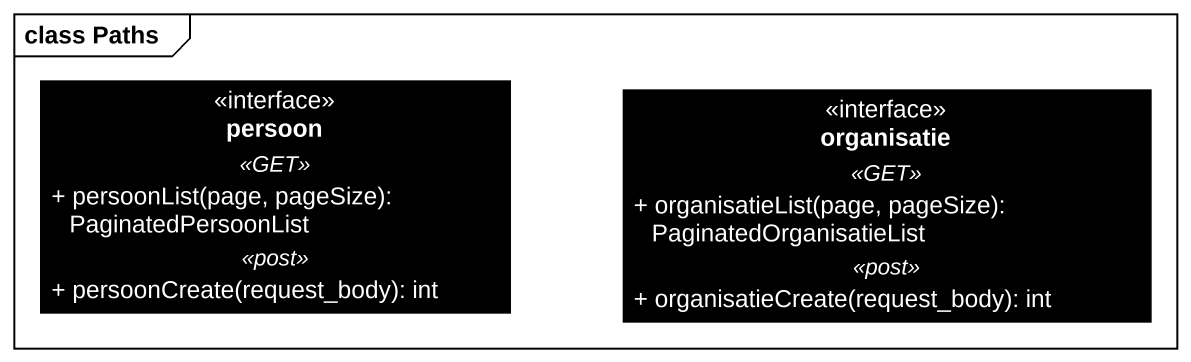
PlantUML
@startuml
mainframe class Paths
hide circle
hide empty members
skinparam classAttributeIconSize 0
interface persoon #000000 {
  .. <<GET>> ..
  + persoonList(page, pageSize): PaginatedPersoonList
  .. <<post>> ..
  + persoonCreate(request_body): int
}
interface organisatie #000000 {
  .. <<GET>> ..
  + organisatieList(page, pageSize): PaginatedOrganisatieList
  .. <<post>> ..
  + organisatieCreate(request_body): int
}
@enduml
